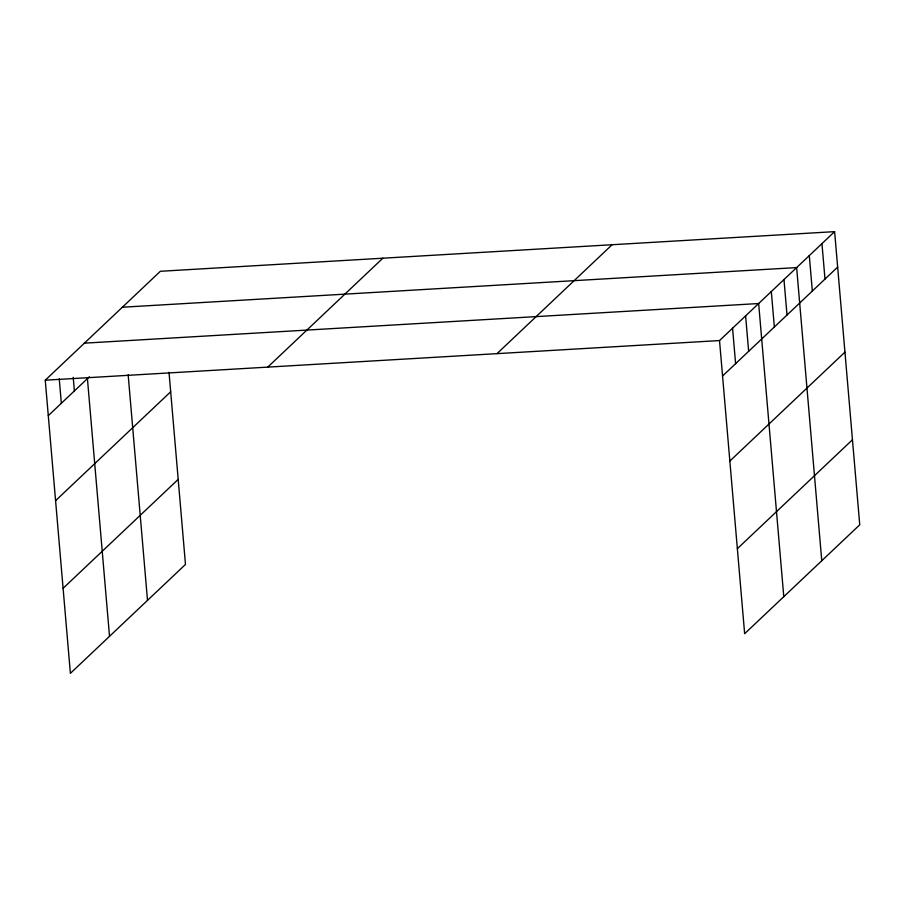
<?xml version="1.0" encoding="UTF-8"?>
<svg xmlns="http://www.w3.org/2000/svg" width="905" height="905" viewBox="0 0 905 905"><rect width="100%" height="100%" fill="white"/><g stroke="black" fill="none" stroke-linecap="round" stroke-linejoin="round"><path stroke-width="1.36" d="M169.009 372.26L185.48 564.437L70.386 673.354L45.25 380.202L160.355 271.285L834.614 231.646L859.75 524.798L744.645 633.715L719.52 340.563L834.614 231.646M48.293 415.644L89.369 376.763M55.578 500.68L170.683 391.775M267.756 367.113L382.86 258.208M63.09 588.307L178.195 479.39M497.015 353.64L612.108 244.735M722.552 376.005L837.657 267.088M729.849 461.052L844.942 352.135M737.36 548.668L852.465 439.762M122.367 307.225L796.638 267.586L821.763 560.738M84.38 343.165L758.65 303.537L783.787 596.689M45.25 380.202L719.52 340.563M821.955 243.626L824.998 279.079M809.296 255.606L812.339 291.059M783.979 279.577L787.011 315.019M771.309 291.557L774.352 326.999M745.607 315.879L748.65 351.321M732.564 328.221L735.607 363.663M128.159 374.738L147.504 600.377M87.423 378.607L109.516 636.317M73.215 377.328L74.38 390.96M59.232 378.765L61.336 403.302"/></g></svg>
